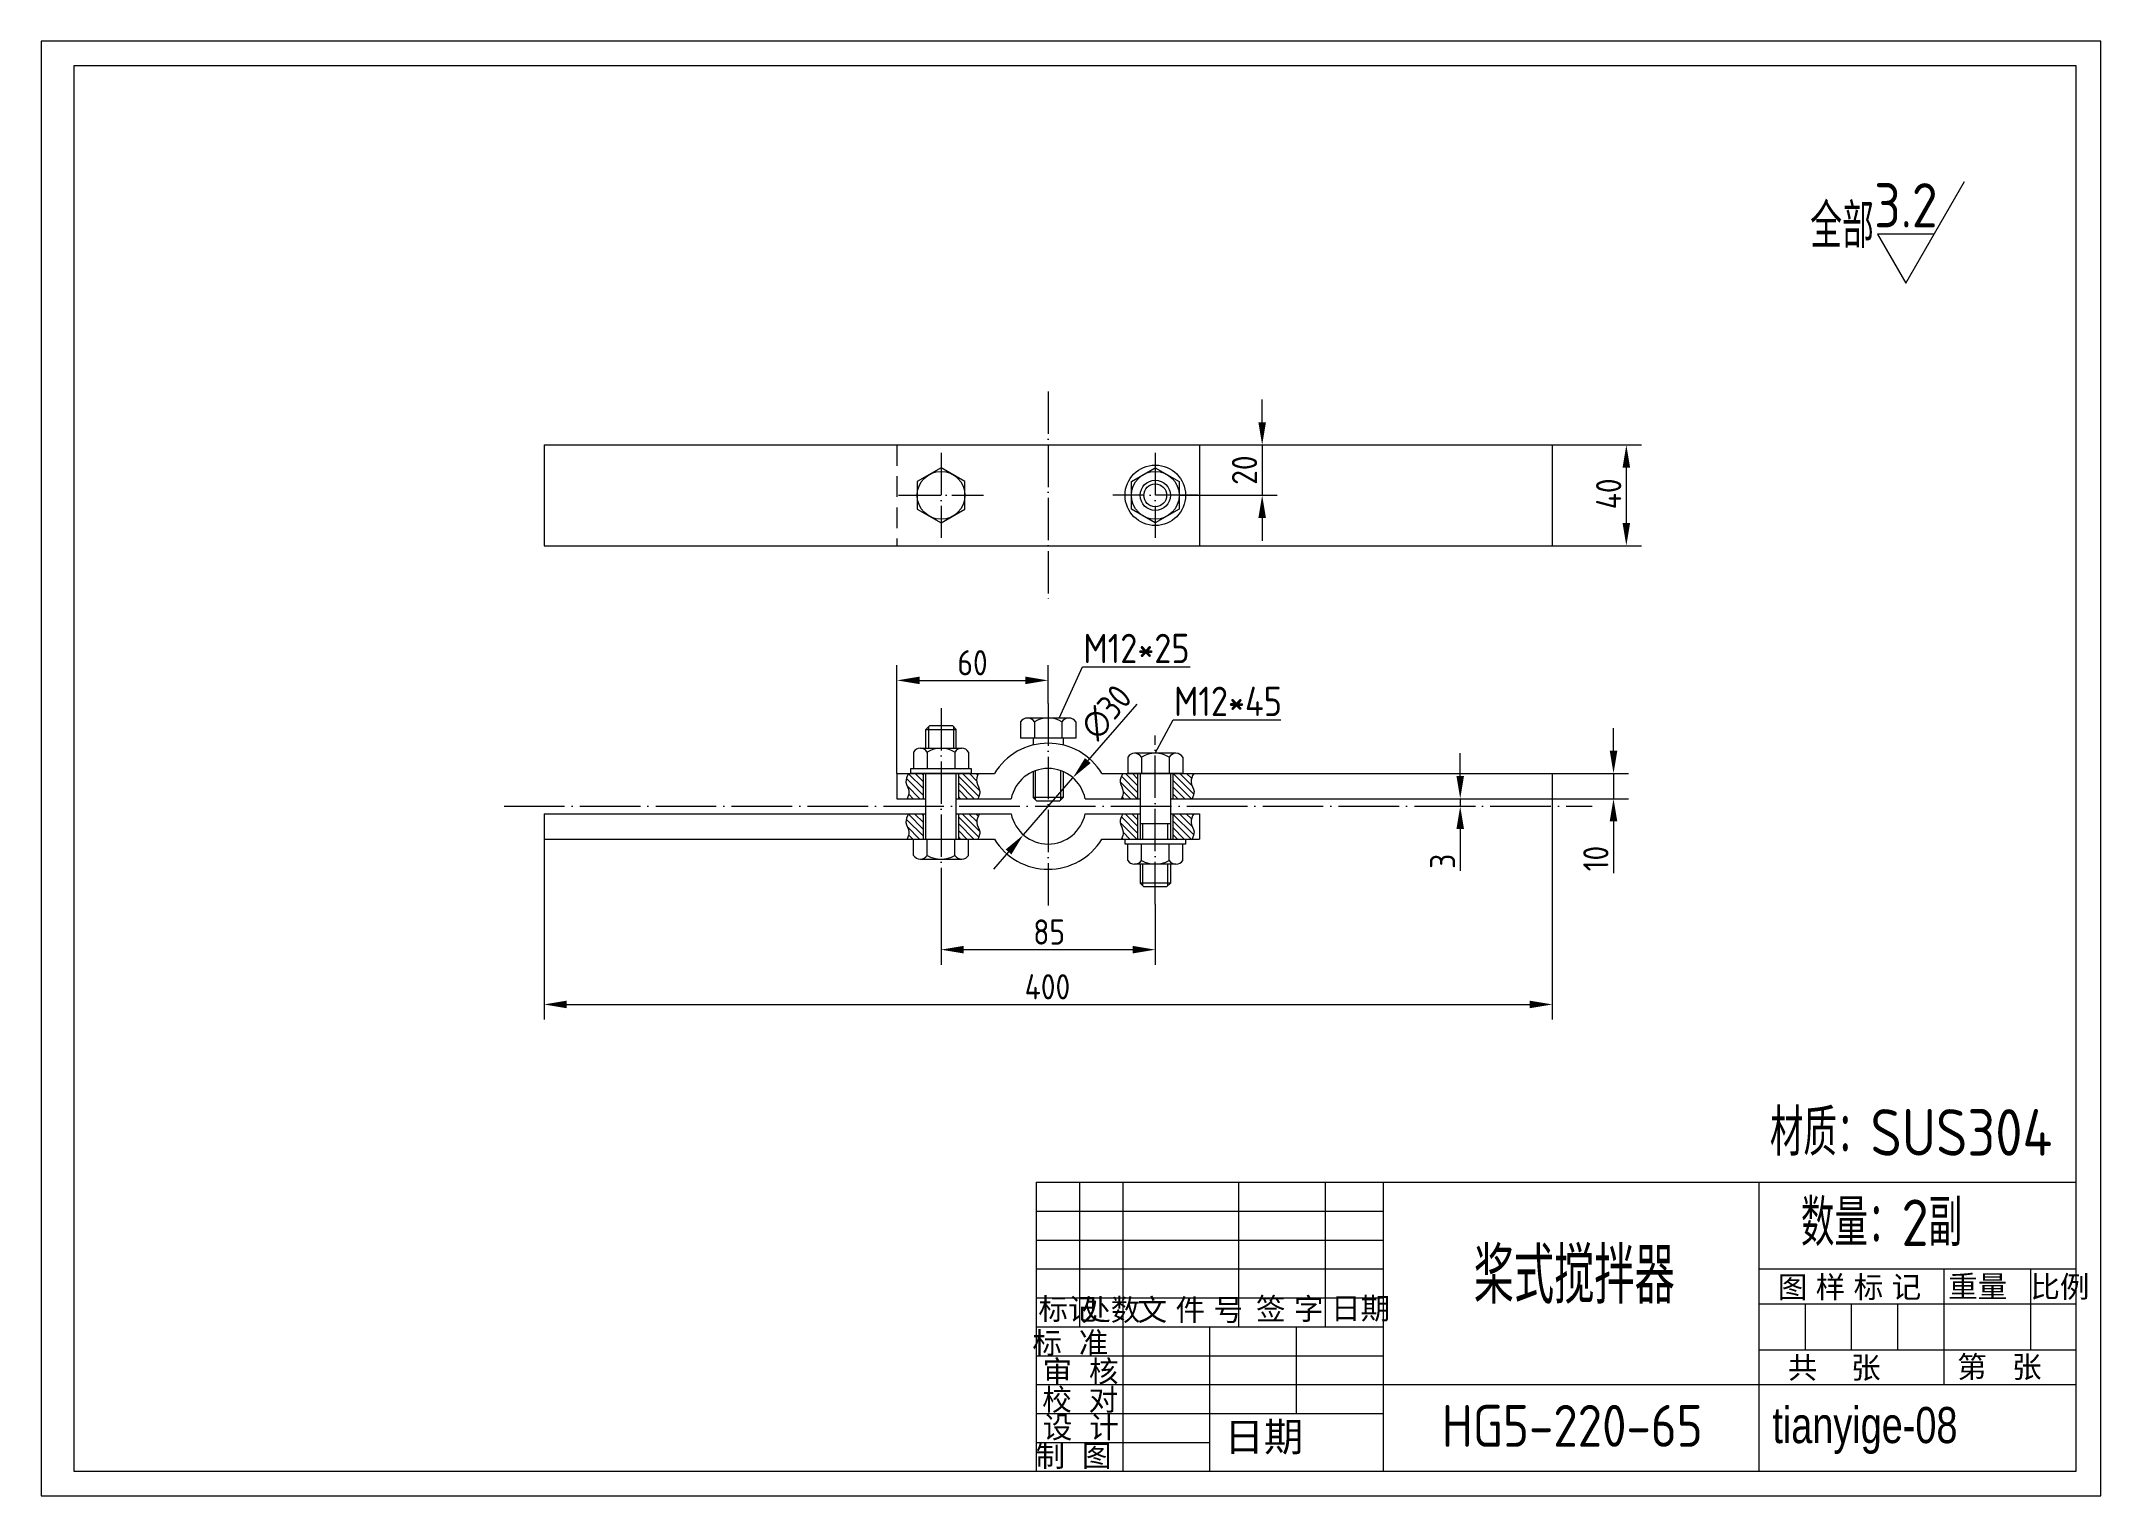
# Model space of a CAD drawing. Header units: millimetres. Extents: x 3399 to 4216, y 860 to 1437.
import ezdxf

# ---------------------------------------------------------------- set-up
doc = ezdxf.new("R2010")
doc.units = ezdxf.units.MM
doc.linetypes.add('ACAD_ISO04W100', pattern=[30, 24, -3, 0, -3])
doc.linetypes.add('DASHED2', pattern=[9.525, 6.35, -3.175])
doc.layers.add('实线', color=2, linetype='Continuous')
doc.layers.add('标注', color=3, linetype='Continuous', lineweight=13)
doc.styles.get("Standard").update_dxf_attribs({"font": 'arial.ttf'})
doc.styles.add('工程字', font='gbenor.shx', dxfattribs={"bigfont": 'gbcbig.shx'})
doc.dimstyles.new('ISO-25', dxfattribs={"dimtxt": 2.5, "dimasz": 2.5, "dimexe": 1.25, "dimexo": 0.625, "dimtad": 1, "dimtxsty": 'Standard', "dimcen": 2.5, "dimadec": 0, "dimazin": 0, "dimtfac": 1, "dimtmove": 0, "dimatfit": 3, "dimfxl": 0, "dimarcsym": 0})

# ---------------------------------------------------------------- blocks, each defined once
blk = doc.blocks.new('*D10')
at = {"color": 0, "linetype": 'Continuous', "lineweight": 13, "transparency": 16777216}
for p, q in [((3998.1, 1136.56), (3998.1, 1048.92)), ((3598.1, 1120.56), (3598.1, 1048.92)), ((3607.1, 1054.92), (3989.1, 1054.92))]:
    blk.add_line(p, q, dxfattribs=at)
at = {"color": 0, "linetype": 'Continuous', "transparency": 16777216}
for points in [[(3607.1, 1056.42), (3607.1, 1053.42), (3598.1, 1054.92)], [(3989.1, 1056.42), (3989.1, 1053.42), (3998.1, 1054.92)]]:
    blk.add_solid(points, dxfattribs=at)
at = {"layer": 'Defpoints', "color": 0, "linetype": 'Continuous', "transparency": 16777216}
for p in [(3998.1, 1136.56), (3598.1, 1120.56), (3998.1, 1054.92)]:
    blk.add_point(p, dxfattribs=at)
at = {"color": 0, "linetype": 'Continuous', "lineweight": 13, "transparency": 16777216, "insert": (3797.81, 1061.92), "char_height": 10, "attachment_point": 5, "style": '工程字'}
blk.add_mtext('400', dxfattribs=at)
blk = doc.blocks.new('*D11')
at = {"color": 0, "linetype": 'Continuous', "lineweight": 13, "transparency": 16777216}
for p, q in [((3738.1, 1146.56), (3738.1, 1189.5)), ((3798.1, 1174.32), (3798.1, 1189.5)), ((3747.1, 1183.5), (3789.1, 1183.5))]:
    blk.add_line(p, q, dxfattribs=at)
at = {"color": 0, "linetype": 'Continuous', "transparency": 16777216}
for points in [[(3747.1, 1185), (3747.1, 1182), (3738.1, 1183.5)], [(3789.1, 1185), (3789.1, 1182), (3798.1, 1183.5)]]:
    blk.add_solid(points, dxfattribs=at)
at = {"layer": 'Defpoints', "color": 0, "linetype": 'Continuous', "transparency": 16777216}
for p in [(3798.1, 1183.5), (3798.1, 1174.32), (3738.1, 1146.56)]:
    blk.add_point(p, dxfattribs=at)
at = {"color": 0, "linetype": 'Continuous', "lineweight": 13, "transparency": 16777216, "insert": (3768.1, 1190.5), "char_height": 10, "attachment_point": 5, "style": '工程字'}
blk.add_mtext('60', dxfattribs=at)
blk = doc.blocks.new('*D12')
at = {"color": 0, "linetype": 'Continuous', "lineweight": 13, "transparency": 16777216}
for p, q in [((4022.4, 1155.56), (4022.4, 1164.56)), ((3998.1, 1146.56), (4028.4, 1146.56)), ((4022.4, 1146.56), (4022.4, 1136.56)), ((3998.1, 1136.56), (4028.4, 1136.56)), ((4022.4, 1127.56), (4022.4, 1107.05))]:
    blk.add_line(p, q, dxfattribs=at)
at = {"color": 0, "linetype": 'Continuous', "transparency": 16777216}
for points in [[(4020.9, 1155.56), (4023.9, 1155.56), (4022.4, 1146.56)], [(4020.9, 1127.56), (4023.9, 1127.56), (4022.4, 1136.56)]]:
    blk.add_solid(points, dxfattribs=at)
at = {"layer": 'Defpoints', "color": 0, "linetype": 'Continuous', "transparency": 16777216}
for p in [(3998.1, 1146.56), (3998.1, 1136.56), (4022.4, 1136.56)]:
    blk.add_point(p, dxfattribs=at)
at = {"color": 0, "linetype": 'Continuous', "lineweight": 13, "transparency": 16777216, "insert": (4015.4, 1112.81), "char_height": 10, "attachment_point": 5, "rotation": 90, "style": '工程字'}
blk.add_mtext('10', dxfattribs=at)
blk = doc.blocks.new('*D13')
at = {"color": 0, "linetype": 'Continuous', "lineweight": 13, "transparency": 16777216}
for p, q in [((3961.59, 1145.56), (3961.59, 1154.56)), ((3947.29, 1136.56), (3967.59, 1136.56)), ((3961.59, 1136.56), (3961.59, 1133.56)), ((3947.29, 1133.56), (3967.59, 1133.56)), ((3961.59, 1124.56), (3961.59, 1107.88))]:
    blk.add_line(p, q, dxfattribs=at)
at = {"color": 0, "linetype": 'Continuous', "transparency": 16777216}
for points in [[(3960.09, 1145.56), (3963.09, 1145.56), (3961.59, 1136.56)], [(3960.09, 1124.56), (3963.09, 1124.56), (3961.59, 1133.56)]]:
    blk.add_solid(points, dxfattribs=at)
at = {"layer": 'Defpoints', "color": 0, "linetype": 'Continuous', "transparency": 16777216}
for p in [(3947.29, 1136.56), (3947.29, 1133.56), (3961.59, 1133.56)]:
    blk.add_point(p, dxfattribs=at)
at = {"color": 0, "linetype": 'Continuous', "lineweight": 13, "transparency": 16777216, "insert": (3954.59, 1111.72), "char_height": 10, "attachment_point": 5, "rotation": 90, "style": '工程字'}
blk.add_mtext('3', dxfattribs=at)
blk = doc.blocks.new('*D14')
at = {"color": 0, "linetype": 'Continuous', "lineweight": 13, "transparency": 16777216}
for p, q in [((3755.6, 1105.45), (3755.6, 1070.66)), ((3840.6, 1094.68), (3840.6, 1070.66)), ((3764.6, 1076.66), (3831.6, 1076.66))]:
    blk.add_line(p, q, dxfattribs=at)
at = {"color": 0, "linetype": 'Continuous', "transparency": 16777216}
for points in [[(3764.6, 1078.16), (3764.6, 1075.16), (3755.6, 1076.66)], [(3831.6, 1078.16), (3831.6, 1075.16), (3840.6, 1076.66)]]:
    blk.add_solid(points, dxfattribs=at)
at = {"layer": 'Defpoints', "color": 0, "linetype": 'Continuous', "transparency": 16777216}
for p in [(3755.6, 1105.45), (3840.6, 1094.68), (3840.6, 1076.66)]:
    blk.add_point(p, dxfattribs=at)
at = {"color": 0, "linetype": 'Continuous', "lineweight": 13, "transparency": 16777216, "insert": (3798.49, 1083.66), "char_height": 10, "attachment_point": 5, "style": '工程字'}
blk.add_mtext('85', dxfattribs=at)
blk = doc.blocks.new('*D15')
at = {"color": 0, "linetype": 'Continuous', "lineweight": 13, "transparency": 16777216}
for p, q in [((3833.27, 1174.1), (3813.83, 1151.69)), ((3788.27, 1122.23), (3807.93, 1144.89)), ((3782.37, 1115.43), (3776.47, 1108.63))]:
    blk.add_line(p, q, dxfattribs=at)
at = {"color": 0, "linetype": 'Continuous', "transparency": 16777216}
for points in [[(3812.69, 1152.67), (3814.96, 1150.7), (3807.93, 1144.89)], [(3781.24, 1116.41), (3783.51, 1114.45), (3788.27, 1122.23)]]:
    blk.add_solid(points, dxfattribs=at)
at = {"layer": 'Defpoints', "color": 0, "linetype": 'Continuous', "transparency": 16777216}
for p in [(3807.93, 1144.89), (3788.27, 1122.23)]:
    blk.add_point(p, dxfattribs=at)
at = {"color": 0, "linetype": 'Continuous', "lineweight": 13, "transparency": 16777216, "insert": (3821.21, 1170.88), "char_height": 10, "attachment_point": 5, "rotation": 49.0553, "style": '工程字'}
blk.add_mtext('∅30', dxfattribs=at)
blk = doc.blocks.new('*D16')
at = {"color": 0, "linetype": 'Continuous', "lineweight": 13, "transparency": 16777216}
for p, q in [((3998.1, 1276.93), (4033.49, 1276.93)), ((4027.49, 1267.93), (4027.49, 1245.93)), ((3998.1, 1236.93), (4033.49, 1236.93))]:
    blk.add_line(p, q, dxfattribs=at)
at = {"color": 0, "linetype": 'Continuous', "transparency": 16777216}
for points in [[(4025.99, 1267.93), (4028.99, 1267.93), (4027.49, 1276.93)], [(4025.99, 1245.93), (4028.99, 1245.93), (4027.49, 1236.93)]]:
    blk.add_solid(points, dxfattribs=at)
at = {"layer": 'Defpoints', "color": 0, "linetype": 'Continuous', "transparency": 16777216}
for p in [(3998.1, 1276.93), (3998.1, 1236.93), (4027.49, 1236.93)]:
    blk.add_point(p, dxfattribs=at)
at = {"color": 0, "linetype": 'Continuous', "lineweight": 13, "transparency": 16777216, "insert": (4020.49, 1257.52), "char_height": 10, "attachment_point": 5, "rotation": 90, "style": '工程字'}
blk.add_mtext('40', dxfattribs=at)
blk = doc.blocks.new('*D17')
at = {"color": 0, "linetype": 'Continuous', "lineweight": 13, "transparency": 16777216}
for p, q in [((3883.01, 1285.93), (3883.01, 1294.93)), ((3858.1, 1276.93), (3889.01, 1276.93)), ((3883.01, 1276.93), (3883.01, 1256.93)), ((3850.38, 1256.93), (3889.01, 1256.93)), ((3883.01, 1247.93), (3883.01, 1238.93))]:
    blk.add_line(p, q, dxfattribs=at)
at = {"color": 0, "linetype": 'Continuous', "transparency": 16777216}
for points in [[(3881.51, 1285.93), (3884.51, 1285.93), (3883.01, 1276.93)], [(3881.51, 1247.93), (3884.51, 1247.93), (3883.01, 1256.93)]]:
    blk.add_solid(points, dxfattribs=at)
at = {"layer": 'Defpoints', "color": 0, "linetype": 'Continuous', "transparency": 16777216}
for p in [(3858.1, 1276.93), (3850.38, 1256.93), (3883.01, 1256.93)]:
    blk.add_point(p, dxfattribs=at)
at = {"color": 0, "linetype": 'Continuous', "lineweight": 13, "transparency": 16777216, "insert": (3876.01, 1266.93), "char_height": 10, "attachment_point": 5, "rotation": 90, "style": '工程字'}
blk.add_mtext('20', dxfattribs=at)

msp = doc.modelspace()

# ---------------------------------------------------------------- hatches: boundary and pattern name
at = {"lineweight": 13}
h = msp.add_hatch(dxfattribs=at)
h.set_pattern_fill('LINE', color=3, scale=0.6, angle=135, style=0)
h.set_pattern_definition([(135, (-132397.7165, -3284.6774), (-1.347038418, -1.347038418), [])])
edge = h.paths.add_edge_path()
edge.add_spline(control_points=[(3770.238, 1136.559), (3770.635, 1137.53), (3771.547, 1139.766), (3769.206, 1142.988), (3769.906, 1145.412), (3770.312, 1146.559)], knot_values=[0.5858965, 0.5858965, 0.5858965, 0.5858965, 3.5707694, 7.4575595, 10.9277088, 10.9277088, 10.9277088, 10.9277088], degree=3, periodic=0)
edge.add_line((3770.312, 1146.559), (3762.6, 1146.559))
edge.add_line((3762.6, 1146.559), (3762.6, 1136.559))
edge.add_line((3762.6, 1136.559), (3770.238, 1136.559))
edge = h.paths.add_edge_path()
edge.add_spline(control_points=[(3770.235, 1120.559), (3770.642, 1121.529), (3771.58, 1123.76), (3769.021, 1127.045), (3770.245, 1129.422), (3770.83, 1130.559)], knot_values=[0, 0, 0, 0, 2.9851199, 6.8719099, 10.4371406, 10.4371406, 10.4371406, 10.4371406], degree=3, periodic=0)
edge.add_line((3770.83, 1130.559), (3762.6, 1130.559))
edge.add_line((3762.6, 1130.559), (3762.6, 1120.559))
edge.add_line((3762.6, 1120.559), (3766.55, 1120.559))
edge.add_line((3766.55, 1120.559), (3770.235, 1120.559))
edge = h.paths.add_edge_path()
edge.add_line((3748.6, 1130.559), (3742.729, 1130.559))
edge.add_spline(control_points=[(3742.729, 1130.559), (3742.144, 1129.422), (3740.921, 1127.045), (3743.479, 1123.76), (3742.542, 1121.529), (3742.134, 1120.559)], knot_values=[0, 0, 0, 0, 3.5652306, 7.4520207, 10.4371406, 10.4371406, 10.4371406, 10.4371406], degree=3, periodic=0)
edge.add_line((3742.134, 1120.559), (3748.6, 1120.559))
edge.add_line((3748.6, 1120.559), (3748.6, 1130.559))
edge = h.paths.add_edge_path()
edge.add_line((3748.6, 1146.559), (3743.6, 1146.559))
edge.add_line((3743.6, 1146.559), (3742.729, 1146.559))
edge.add_spline(control_points=[(3742.729, 1146.559), (3742.144, 1145.422), (3740.921, 1143.045), (3743.479, 1139.76), (3742.542, 1137.529), (3742.134, 1136.559)], knot_values=[0, 0, 0, 0, 3.5652306, 7.4520207, 10.4371406, 10.4371406, 10.4371406, 10.4371406], degree=3, periodic=0)
edge.add_line((3742.134, 1136.559), (3748.6, 1136.559))
edge.add_line((3748.6, 1136.559), (3748.6, 1146.559))
edge = h.paths.add_edge_path()
edge.add_line((3833.6, 1146.559), (3829.65, 1146.559))
edge.add_line((3829.65, 1146.559), (3827.729, 1146.559))
edge.add_spline(control_points=[(3827.729, 1146.559), (3827.144, 1145.422), (3825.921, 1143.045), (3828.479, 1139.76), (3827.542, 1137.529), (3827.134, 1136.559)], knot_values=[0, 0, 0, 0, 3.5652306, 7.4520207, 10.4371406, 10.4371406, 10.4371406, 10.4371406], degree=3, periodic=0)
edge.add_line((3827.134, 1136.559), (3833.6, 1136.559))
edge.add_line((3833.6, 1136.559), (3833.6, 1146.559))
edge = h.paths.add_edge_path()
edge.add_line((3833.6, 1130.559), (3827.729, 1130.559))
edge.add_spline(control_points=[(3827.729, 1130.559), (3827.144, 1129.422), (3825.921, 1127.045), (3828.479, 1123.76), (3827.542, 1121.529), (3827.134, 1120.559)], knot_values=[0, 0, 0, 0, 3.5652306, 7.4520207, 10.4371406, 10.4371406, 10.4371406, 10.4371406], degree=3, periodic=0)
edge.add_line((3827.134, 1120.559), (3833.6, 1120.559))
edge.add_line((3833.6, 1120.559), (3833.6, 1130.559))
edge = h.paths.add_edge_path()
edge.add_spline(control_points=[(3855.235, 1120.559), (3855.642, 1121.529), (3856.58, 1123.76), (3854.021, 1127.045), (3855.245, 1129.422), (3855.83, 1130.559)], knot_values=[0, 0, 0, 0, 2.9851199, 6.8719099, 10.4371406, 10.4371406, 10.4371406, 10.4371406], degree=3, periodic=0)
edge.add_line((3855.83, 1130.559), (3847.6, 1130.559))
edge.add_line((3847.6, 1130.559), (3847.6, 1120.559))
edge.add_line((3847.6, 1120.559), (3852.6, 1120.559))
edge.add_line((3852.6, 1120.559), (3855.235, 1120.559))
edge = h.paths.add_edge_path()
edge.add_spline(control_points=[(3855.235, 1136.559), (3855.642, 1137.529), (3856.58, 1139.76), (3854.021, 1143.045), (3855.245, 1145.422), (3855.83, 1146.559)], knot_values=[0, 0, 0, 0, 2.9851199, 6.8719099, 10.4371406, 10.4371406, 10.4371406, 10.4371406], degree=3, periodic=0)
edge.add_line((3855.83, 1146.559), (3847.6, 1146.559))
edge.add_line((3847.6, 1146.559), (3847.6, 1136.559))
edge.add_line((3847.6, 1136.559), (3855.235, 1136.559))

# ---------------------------------------------------------------- linework, layer by layer
at = {"color": 7, "lineweight": 13}
for p, q in [((4127.085, 1360.595), (4138.36, 1341.066)), ((3862.153, 927.017), (3862.153, 869.674)), ((3793.341, 881.143), (3862.153, 881.143))]:
    msp.add_line(p, q, dxfattribs=at)
at = {"color": 1, "linetype": 'ACAD_ISO04W100', "lineweight": 13, "ltscale": 0.7}
for p, q in [((3798.1, 1298.131), (3798.1, 1214.518)), ((3755.6, 1273.795), (3755.6, 1240.064)), ((3840.6, 1273.795), (3840.6, 1240.064)), ((3738.734, 1256.929), (3772.466, 1256.929)), ((3857.466, 1256.929), (3823.734, 1256.929)), ((3755.6, 1172.434), (3755.6, 1105.453)), ((3798.1, 1174.32), (3798.1, 1092.799)), ((3840.6, 1094.684), (3840.6, 1161.665))]:
    msp.add_line(p, q, dxfattribs=at)
at = {"lineweight": 18}
for p, q in [((3598.1, 1276.929), (3998.1, 1276.929)), ((3598.1, 1276.929), (3598.1, 1236.929)), ((3858.1, 1276.929), (3858.1, 1236.929)), ((3998.1, 1276.929), (3998.1, 1236.929)), ((3598.1, 1236.929), (3998.1, 1236.929)), ((3738.1, 1146.559), (3776.746, 1146.559)), ((3738.1, 1146.559), (3738.1, 1136.559)), ((3819.454, 1146.559), (3998.1, 1146.559)), ((3998.1, 1146.559), (3998.1, 1136.559)), ((3738.1, 1136.559), (3749.6, 1136.559)), ((3761.6, 1136.559), (3783.403, 1136.559)), ((3812.797, 1136.559), (3834.6, 1136.559)), ((3846.6, 1136.559), (3998.1, 1136.559)), ((3598.1, 1130.559), (3749.6, 1130.559)), ((3598.1, 1130.559), (3598.1, 1120.559)), ((3761.6, 1130.559), (3783.403, 1130.559)), ((3812.797, 1130.559), (3834.6, 1130.559)), ((3846.6, 1130.559), (3858.1, 1130.559)), ((3858.1, 1130.559), (3858.1, 1120.559)), ((3598.1, 1120.559), (3776.746, 1120.559)), ((3819.454, 1120.559), (3858.1, 1120.559))]:
    msp.add_line(p, q, dxfattribs=at)
at = {"color": 7, "linetype": 'DASHED2', "lineweight": 13, "ltscale": 1.3}
msp.add_line((3738.1, 1276.929), (3738.1, 1236.929), dxfattribs=at)
at = {"lineweight": 13}
for p, q in [((3802.428, 1168.559), (3811.731, 1188.862)), ((3811.731, 1188.862), (3854.438, 1188.862)), ((3840.6, 1154.559), (3847.702, 1167.874)), ((3847.702, 1167.874), (3890.408, 1167.874))]:
    msp.add_line(p, q, dxfattribs=at)
at = {"linetype": 'Continuous', "lineweight": 13}
for p, q in [((3806.312, 1168.559), (3789.887, 1168.559)), ((3749.6, 1164.059), (3751.1, 1165.559)), ((3749.6, 1156.559), (3749.6, 1164.059)), ((3751.1, 1165.559), (3760.1, 1165.559)), ((3761.6, 1164.059), (3760.1, 1165.559)), ((3761.6, 1156.559), (3761.6, 1164.059)), ((3787.15, 1167.059), (3787.15, 1160.559)), ((3809.05, 1160.559), (3787.15, 1160.559)), ((3792.1, 1160.559), (3792.1, 1157.829)), ((3804.1, 1160.559), (3804.1, 1157.829)), ((3809.05, 1167.059), (3809.05, 1160.559)), ((3744.65, 1155.059), (3744.65, 1148.559)), ((3747.387, 1156.559), (3763.812, 1156.559)), ((3766.55, 1155.059), (3766.55, 1148.559)), ((3829.65, 1153.059), (3829.65, 1146.559)), ((3848.812, 1154.559), (3832.387, 1154.559)), ((3851.55, 1153.059), (3851.55, 1146.559)), ((3743.6, 1146.559), (3743.6, 1148.559)), ((3743.6, 1148.559), (3767.6, 1148.559)), ((3767.6, 1146.559), (3743.6, 1146.559)), ((3748.6, 1136.559), (3748.6, 1146.559)), ((3749.6, 1120.559), (3749.6, 1146.559)), ((3761.6, 1120.559), (3761.6, 1146.559)), ((3762.6, 1136.559), (3762.6, 1146.559)), ((3767.6, 1148.559), (3767.6, 1146.559)), ((3792.1, 1147.307), (3792.1, 1137.06)), ((3804.1, 1147.307), (3804.1, 1137.06)), ((3851.55, 1146.559), (3829.65, 1146.559)), ((3833.6, 1146.559), (3833.6, 1136.559)), ((3834.6, 1146.559), (3834.6, 1120.559)), ((3846.6, 1146.559), (3846.6, 1120.559)), ((3847.6, 1146.559), (3847.6, 1136.559)), ((3792.1, 1137.06), (3793.6, 1135.56)), ((3804.1, 1137.06), (3802.6, 1135.56)), ((3748.6, 1120.559), (3748.6, 1130.559)), ((3762.6, 1120.559), (3762.6, 1130.559)), ((3802.6, 1135.56), (3793.6, 1135.56)), ((3833.6, 1130.559), (3833.6, 1120.559)), ((3847.6, 1130.559), (3847.6, 1120.559)), ((3744.65, 1114.059), (3744.65, 1120.559)), ((3744.65, 1120.559), (3766.55, 1120.559)), ((3766.55, 1114.059), (3766.55, 1120.559)), ((3828.6, 1118.559), (3828.6, 1120.559)), ((3828.6, 1120.559), (3852.6, 1120.559)), ((3846.6, 1126.559), (3834.6, 1126.559)), ((3852.6, 1120.559), (3852.6, 1118.559)), ((3747.387, 1112.559), (3763.812, 1112.559)), ((3852.6, 1118.559), (3828.6, 1118.559)), ((3829.65, 1112.059), (3829.65, 1118.559)), ((3851.55, 1112.059), (3851.55, 1118.559)), ((3848.812, 1110.559), (3832.387, 1110.559)), ((3834.6, 1110.559), (3834.6, 1103.06)), ((3846.6, 1110.559), (3846.6, 1103.06)), ((3834.6, 1103.06), (3836.1, 1101.56)), ((3845.1, 1101.56), (3836.1, 1101.56)), ((3846.6, 1103.06), (3845.1, 1101.56))]:
    msp.add_line(p, q, dxfattribs=at)
at = {"color": 7, "linetype": 'Continuous', "lineweight": 13}
for p, q in [((3749.6, 1164.059), (3761.6, 1164.059)), ((3804.1, 1137.06), (3792.1, 1137.06)), ((3846.6, 1103.06), (3834.6, 1103.06))]:
    msp.add_line(p, q, dxfattribs=at)
at = {"linetype": 'Continuous', "lineweight": 9}
for p, q in [((3750.6, 1165.059), (3750.6, 1156.559)), ((3760.6, 1165.059), (3760.6, 1156.559)), ((3793.1, 1136.06), (3793.1, 1147.701)), ((3803.1, 1136.06), (3803.1, 1147.701)), ((3835.6, 1120.559), (3835.6, 1126.559)), ((3845.6, 1120.559), (3845.6, 1126.559)), ((3835.6, 1102.06), (3835.6, 1110.559)), ((3845.6, 1102.06), (3845.6, 1110.559))]:
    msp.add_line(p, q, dxfattribs=at)
at = {"linetype": 'Continuous', "lineweight": 15}
for p, q in [((3792.625, 1167.059), (3792.625, 1160.559)), ((3803.575, 1167.059), (3803.575, 1160.559)), ((3750.125, 1155.059), (3750.125, 1148.559)), ((3761.075, 1155.059), (3761.075, 1148.559)), ((3835.125, 1153.059), (3835.125, 1146.559)), ((3846.075, 1153.059), (3846.075, 1146.559)), ((3750.125, 1114.059), (3750.125, 1120.559)), ((3761.075, 1114.059), (3761.075, 1120.559)), ((3835.125, 1112.059), (3835.125, 1118.559)), ((3846.075, 1112.059), (3846.075, 1118.559))]:
    msp.add_line(p, q, dxfattribs=at)
at = {"color": 1, "linetype": 'ACAD_ISO04W100', "lineweight": 13}
msp.add_line((3582.226, 1133.559), (4013.974, 1133.559), dxfattribs=at)
at = {"linetype": 'Continuous', "lineweight": 13}
for points in [[(3755.6, 1267.879), (3746.117, 1262.404), (3746.117, 1251.454), (3755.6, 1245.979), (3765.083, 1251.454), (3765.083, 1262.404)], [(3840.6, 1267.879), (3850.083, 1262.404), (3850.083, 1251.454), (3840.6, 1245.979), (3831.117, 1251.454), (3831.117, 1262.404)]]:
    msp.add_lwpolyline(points, close=True, dxfattribs=at)
at = {"lineweight": 13}
for radius in [12, 6, 4.5]:
    msp.add_circle((3840.6, 1256.929), radius, dxfattribs=at)
at = {"linetype": 'Continuous', "lineweight": 13}
for centre in [(3755.6, 1256.929), (3840.6, 1256.929)]:
    msp.add_circle(centre, 9.483, dxfattribs=at)
at = {"linetype": 'Continuous', "lineweight": 15}
for centre, radius, start, end in [((3789.887, 1165.311), 3.248, 32.559346, 147.440654), ((3798.1, 1157.817), 10.742, 59.35698, 120.64302), ((3806.312, 1165.311), 3.248, 32.559346, 147.440654), ((3747.387, 1153.311), 3.248, 32.559346, 147.440654), ((3755.6, 1145.817), 10.742, 59.35698, 120.64302), ((3763.812, 1153.311), 3.248, 32.559346, 147.440654), ((3832.387, 1151.311), 3.248, 32.559346, 147.440654), ((3840.6, 1143.817), 10.742, 59.35698, 120.64302), ((3848.812, 1151.311), 3.248, 32.559346, 147.440654), ((3747.387, 1115.807), 3.248, 212.559346, 327.440654), ((3755.6, 1123.301), 10.742, 239.35698, 300.64302), ((3763.812, 1115.807), 3.248, 212.559346, 327.440654), ((3832.387, 1113.807), 3.248, 212.559346, 327.440654), ((3840.6, 1121.301), 10.742, 239.35698, 300.64302), ((3848.812, 1113.807), 3.248, 212.559346, 327.440654)]:
    msp.add_arc(centre, radius, start, end, dxfattribs=at)
at = {"lineweight": 18}
for radius, start, end in [(25, 31.332251, 148.667749), (15, 11.536959, 168.463041), (15, 191.536959, 348.463041), (25, 211.332251, 328.667749)]:
    msp.add_arc((3798.1, 1133.559), radius, start, end, dxfattribs=at)
at = {"lineweight": 13}
for points in [[(3742.729, 1146.559), (3741.672, 1143.155), (3742.862, 1139.454), (3742.134, 1136.559)], [(3827.729, 1146.559), (3826.672, 1143.155), (3827.862, 1139.454), (3827.134, 1136.559)], [(3855.83, 1146.559), (3854.772, 1143.155), (3855.962, 1139.454), (3855.235, 1136.559)], [(3742.729, 1130.559), (3741.672, 1127.155), (3742.862, 1123.454), (3742.134, 1120.559)], [(3770.83, 1130.559), (3769.772, 1127.155), (3770.962, 1123.454), (3770.235, 1120.559)], [(3827.729, 1130.559), (3826.672, 1127.155), (3827.862, 1123.454), (3827.134, 1120.559)], [(3855.83, 1130.559), (3854.772, 1127.155), (3855.962, 1123.454), (3855.235, 1120.559)]]:
    msp.add_spline(points, degree=3, dxfattribs=at)
msp.add_open_spline([(3770.312, 1146.559), (3769.906, 1145.412), (3769.206, 1142.988), (3771.547, 1139.766), (3770.635, 1137.53), (3770.238, 1136.559)], degree=3, knots=[0.5858965, 0.5858965, 0.5858965, 0.5858965, 4.0560457, 7.9428358, 10.9277088, 10.9277088, 10.9277088, 10.9277088], dxfattribs=at)
at = {"layer": '实线', "color": 7, "linetype": 'Continuous', "lineweight": 13}
for p, q in [((4215.741, 1437.121), (3398.578, 1437.121)), ((3398.578, 1437.121), (3398.578, 859.957)), ((4215.741, 859.957), (4215.741, 1437.121)), ((4206.024, 1427.405), (3411.517, 1427.405)), ((3411.517, 1427.405), (3411.517, 869.674)), ((4206.024, 869.674), (4206.024, 1427.405)), ((3411.517, 869.674), (4206.024, 869.674)), ((3398.578, 859.957), (4215.741, 859.957))]:
    msp.add_line(p, q, dxfattribs=at)
at = {"layer": '实线', "color": 7, "lineweight": 13}
for p, q in [((3793.341, 984.36), (4206.024, 984.36)), ((3793.341, 984.36), (3793.341, 869.674)), ((3810.544, 984.36), (3810.544, 927.017)), ((3827.747, 984.36), (3827.747, 869.674)), ((3873.622, 984.36), (3873.622, 927.017)), ((3908.027, 984.36), (3908.027, 927.017)), ((3930.964, 984.36), (3930.964, 869.674)), ((4080.056, 984.36), (4080.056, 869.674)), ((3793.341, 972.891), (3930.964, 972.891)), ((3793.341, 961.423), (3930.964, 961.423)), ((3793.341, 949.954), (3930.964, 949.954)), ((4080.056, 949.954), (4206.024, 949.954)), ((4153.455, 949.954), (4153.455, 904.08)), ((4187.861, 949.954), (4187.861, 917.842)), ((3793.341, 938.486), (3930.964, 938.486)), ((4080.056, 936.192), (4206.024, 936.192)), ((4098.406, 936.192), (4098.406, 917.842)), ((4116.756, 936.192), (4116.756, 917.842)), ((4135.105, 936.192), (4135.105, 917.842)), ((3793.341, 927.017), (3930.964, 927.017)), ((3896.559, 927.017), (3896.559, 892.611)), ((3793.341, 915.548), (3930.964, 915.548)), ((4080.056, 917.842), (4206.024, 917.842)), ((3793.341, 904.08), (4206.024, 904.08)), ((3793.341, 892.611), (3930.964, 892.611))]:
    msp.add_line(p, q, dxfattribs=at)
at = {"layer": '标注', "color": 7, "linetype": 'Continuous', "lineweight": 13}
for p, q in [((4138.36, 1341.066), (4161.662, 1381.427)), ((4149.635, 1360.595), (4127.085, 1360.595))]:
    msp.add_line(p, q, dxfattribs=at)

# ---------------------------------------------------------------- texts
at = {"layer": '实线', "color": 7, "lineweight": 15, "style": '工程字'}
for s, height, p in [('M12*25', 11.6394, (3812.065, 1190.349)), ('M12*45', 11.6394, (3848.035, 1169.361)), ('材质：SUS304', 18.4753, (4084.444, 994.908)), ('数量：2副', 18.4753, (4096.756, 959.081)), ('桨式搅拌器', 22.1704, (3966.918, 936.19)), ('HG5-220-65', 16.6278, (3954.266, 879.406))]:
    msp.add_text(s, height=height, dxfattribs=at).set_placement(p)
at = {"layer": '实线', "color": 7, "lineweight": 13}
for s, height, p in [(' 图 样 标 记', 8.6014, (4084.218, 938.497)), ('重量', 8.6014, (4155.18, 938.736)), ('比例', 8.6014, (4187.791, 938.629)), ('签 字', 8.6014, (3880.549, 929.86)), ('标记', 8.6014, (3794.219, 929.811)), ('处数', 8.6014, (3811.191, 929.45)), ('文 件 号', 8.6014, (3833.577, 929.439)), ('日期', 8.6014, (3910.319, 930.019)), (' 标  准', 8.6014, (3788.505, 916.344)), ('共    张', 8.6014, (4091.556, 906.52)), ('第   张', 8.6014, (4158.762, 906.804)), ('审  核', 8.6014, (3795.874, 905.059)), ('校  对', 8.6014, (3795.742, 893.825)), ('设  计', 8.6014, (3795.982, 882.852)), ('日期', 11.4686, (3868.016, 877.623)), (' 制  图', 8.6014, (3789.761, 871.515))]:
    msp.add_text(s, height=height, dxfattribs=at).set_placement(p)
at = {"layer": '实线', "color": 7, "lineweight": 13, "width": 0.75}
msp.add_text('tianyige-08', height=14.33574, dxfattribs=at).set_placement((4085.413, 880.862))
at = {"layer": '实线', "color": 7, "lineweight": 13, "char_height": 17.5646, "attachment_point": 5, "style": '工程字'}
for s, insert in [('全部', (4113.071, 1363.804)), ('3.2', (4138.399, 1372.019))]:
    msp.add_mtext(s, dxfattribs=dict(at, insert=insert))

# ---------------------------------------------------------------- dimensions: what is measured, and where the dimension line sits
at = {"color": 6, "linetype": 'Continuous', "lineweight": 13}
for base, p1, p2, picture, middle in [((3883.013, 1256.929), (3858.1, 1276.929), (3850.385, 1256.929), '*D17', (3883.013, 1266.929)), ((4027.495, 1236.929), (3998.1, 1276.929), (3998.1, 1236.929), '*D16', (4027.495, 1257.519)), ((4022.397, 1136.559), (3998.1, 1146.559), (3998.1, 1136.559), '*D12', (4022.397, 1112.806))]:
    dim = msp.add_linear_dim(base=base, p1=p1, p2=p2, angle=90, dimstyle='ISO-25', override={"dimtxt": 10, "dimasz": 9, "dimexe": 6, "dimexo": 0, "dimgap": 2, "dimtxsty": '工程字', "dimlwd": 13, "dimlwe": 13}, dxfattribs=at)
    dim.commit()
    dim.dimension.update_dxf_attribs({"geometry": picture, "text_midpoint": middle, "dimtype": 160})
dim = msp.add_linear_dim(base=(3798.1, 1183.498), p1=(3738.1, 1146.559), p2=(3798.1, 1174.32), dimstyle='ISO-25', override={"dimtxt": 10, "dimasz": 9, "dimexe": 6, "dimexo": 0, "dimgap": 2, "dimtxsty": '工程字', "dimlwd": 13, "dimlwe": 13}, dxfattribs=at)
dim.commit()
dim.dimension.update_dxf_attribs({"geometry": '*D11', "text_midpoint": (3768.1, 1190.498)})
dim = msp.add_diameter_dim_2p(p1=(3788.27, 1122.229), p2=(3807.93, 1144.889), dimstyle='ISO-25', override={"dimtxt": 10, "dimasz": 9, "dimexe": 6, "dimexo": 0, "dimgap": 2, "dimtxsty": '工程字', "dimlwd": 13, "dimlwe": 13}, dxfattribs=at)
dim.commit()
dim.dimension.update_dxf_attribs({"geometry": '*D15', "text_midpoint": (3821.212, 1170.881)})
dim = msp.add_linear_dim(base=(3961.595, 1133.559), p1=(3947.295, 1136.559), p2=(3947.295, 1133.559), angle=90, dimstyle='ISO-25', override={"dimtxt": 10, "dimasz": 9, "dimexe": 6, "dimexo": 0, "dimgap": 2, "dimtxsty": '工程字', "dimlwd": 13, "dimlwe": 13}, dxfattribs=at)
dim.commit()
dim.dimension.update_dxf_attribs({"geometry": '*D13', "text_midpoint": (3954.595, 1111.72)})
for base, p1, p2, picture, middle in [((3998.1, 1054.915), (3598.1, 1120.559), (3998.1, 1136.559), '*D10', (3797.812, 1054.915)), ((3840.6, 1076.658), (3755.6, 1105.453), (3840.6, 1094.684), '*D14', (3798.492, 1076.658))]:
    dim = msp.add_linear_dim(base=base, p1=p1, p2=p2, dimstyle='ISO-25', override={"dimtxt": 10, "dimasz": 9, "dimexe": 6, "dimexo": 0, "dimgap": 2, "dimtxsty": '工程字', "dimlwd": 13, "dimlwe": 13}, dxfattribs=at)
    dim.commit()
    dim.dimension.update_dxf_attribs({"geometry": picture, "text_midpoint": middle, "dimtype": 160})

doc.saveas('drawing.dxf')
